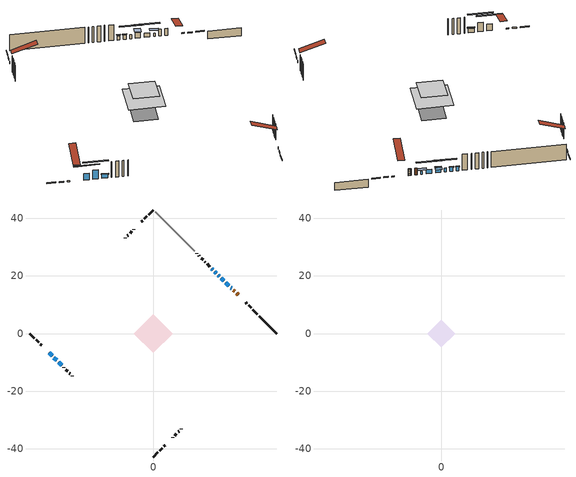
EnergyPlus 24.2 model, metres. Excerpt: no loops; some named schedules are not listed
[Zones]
conditioned space
 floor outside (Floor1 construction): -1.06,0 0,1.06 1.06,0 0,-1.06 z0.57
 floor othersidecoefficients (Floor2 construction): -0.59,0 0,0.59 0.59,0 0,-0.59 z0.57
 floor adiabatic (AdiabaticFloorConstruction): -6.72,0 0,6.72 6.72,0 0,-6.72 z3.01
 floor foundation (Slab1 construction): -4.5,0 0,4.5 4.5,0 0,-4.5 z-1.79
 wall outside (RimJoist1 construction): 0,-42.89 1.59,-41.3 / -42.89,0 -41.3,-1.59 / 0,42.89 -1.59,41.3 / 36.19,6.69 34.6,8.28 z0.57:0.87
 wall outside (RimJoist2 construction): 2.25,-40.64 3.04,-39.85 / -40.64,-2.25 -39.85,-3.04 / -2.25,40.64 -3.04,39.85 / 33.95,8.94 33.16,9.73 z0.57:0.87
 wall outside (RimJoist3 construction): 3.7,-39.19 4.14,-38.75 / -39.19,-3.7 -38.75,-4.14 / -3.7,39.19 -4.14,38.75 / 32.5,10.39 32.06,10.83 z0.57:0.87
 wall outside (AdiabaticWallConstruction 1): 28.29,14.59 27.86,15.02 z0.57:2.6
 wall outside (AdiabaticWallConstruction): 27.21,15.68 26.92,15.97 z0.57:1.49; 26.26,16.62 25.18,17.7 / 22.97,19.91 22.57,20.31 / 21.92,20.97 21.38,21.51 / 20.72,22.16 20.33,22.56 / -32.87,-10.01 -31.79,-11.09 z0.57:1.79; 24.53,18.36 23.63,19.26 z0.57:2.22; -36.2,-6.69 -35.15,-7.73 z0.57:2.58; -34.5,-8.39 -33.53,-9.36 z0.57:3.41
 wall outside (Wall2 construction): 6.69,-36.2 6.8,-36.09 / -31.14,-11.75 -31.03,-11.86 / -6.69,36.2 -6.8,36.09 / 18.06,24.82 17.95,24.93 z0.57:5.45
 wall outside (Wall3 construction): 7.46,-35.43 8.06,-34.83 / -30.37,-12.51 -29.77,-13.11 / -7.46,35.43 -8.06,34.83 / 17.3,25.59 16.69,26.19 z0.57:5.45
 wall outside (Wall4 construction): 8.71,-34.17 8.98,-33.91 / -29.11,-13.77 -28.85,-14.04 / -8.71,34.17 -8.98,33.91 / 16.04,26.85 15.77,27.11 z0.57:5.45
 wall outside (Wall6 construction): 9.64,-33.25 9.73,-33.15 / -28.19,-14.7 -28.09,-14.79 / -9.64,33.25 -9.73,33.15 / 15.11,27.77 15.02,27.87 z0.57:5.45
 wall foundation (FoundationWall1 construction): 42.89,0 36.85,6.03 z-1.79:0.57
 wall othersidecoefficients (AdiabaticWallConstruction 1): 29.5,13.38 28.95,13.94 z0.57:2.6
 wall othersidecoefficients (Wall1 construction): 19.67,23.21 18.72,24.17 z0.57:5.45
 wall adiabatic (Wall7 construction): 14.36,28.52 0.66,42.23 z0.57:5.45
 window (WindowConstruction 8): 27.21,15.68 26.92,15.97 z0.57:1.48
 window (WindowConstruction 7): 26.26,16.63 25.18,17.7 z0.57:1.79
 window (WindowConstruction): 24.53,18.36 23.63,19.26 z0.57:2.22
 window (WindowConstruction 1): -36.2,-6.69 -35.15,-7.73 z0.57:2.58
 window (WindowConstruction 2): -34.5,-8.39 -33.53,-9.36 z0.57:3.41
 window (WindowConstruction 3): 22.97,19.92 22.58,20.31 z0.57:1.79
 window (WindowConstruction 4): 21.92,20.97 21.38,21.51 z0.57:1.79
 window (WindowConstruction 5): 20.72,22.16 20.33,22.56 z0.57:1.79
 window (WindowConstruction 6): -32.87,-10.01 -31.79,-11.09 z0.57:1.79
 door inside (Door): 29.5,13.38 28.95,13.94 z0.57:2.6
 door (Door 1): 28.29,14.6 27.86,15.02 z0.57:2.6
 ceiling adiabatic (AdiabaticFloorConstruction): 0,-6.72 6.72,0 0,6.72 -6.72,0 z3.01
attic - vented
 floor to conditioned space (Floor3 construction Reversed): -4.82,0 0,4.82 4.82,0 0,-4.82 z5.45
 roof outside (Roof1 construction): 6.03,-36.85,5.45 1.33,-32.15,7.66 0.1,-33.39,7.66 4.79,-38.09,5.45; -36.85,-6.03,5.45 -32.15,-1.33,7.66 -33.39,-0.1,7.66 -38.09,-4.79,5.45; -6.03,36.85,5.45 -1.33,32.15,7.66 -0.1,33.39,7.66 -4.79,38.09,5.45; 30.16,12.72,5.45 25.46,8.03,7.66 26.7,6.79,7.66 31.4,11.49,5.45
shading: 26.27,16.61 27.85,15.04 28.49,15.68 26.92,17.26 z2.4; 23.32,19.57 28.13,14.76 28.42,15.05 23.61,19.86 z4.43; 23.46,19.42 24.69,18.2 25.76,19.27 24.54,20.5 z2.45; -33.29,-9.6 -38.06,-4.82 -38.35,-5.11 -33.58,-9.89 z5.22; -31.66,-11.22 -36.36,-6.52 -36.66,-6.81 -31.95,-11.51 z6.05; 20.71,22.18 24.84,18.05 25.13,18.34 21,22.47 z4.43; 21.24,21.65 22.06,20.82 22.35,21.12 21.53,21.94 z1.99; 20.19,22.7 20.86,22.02 21.16,22.31 20.48,22.99 z1.99; -31.65,-11.23 -33.01,-9.87 -33.3,-10.16 -31.94,-11.53 z1.99
[Building]
Building 1: Terrain=Suburbs
[Site:Location]
Ottawa Intl AP_ON: Latitude {deg}=45.32; Longitude {deg}=-75.67; Time Zone {hr}=-5; Elevation {m}=115; Keep Site Location Information=Yes
[Site:GroundTemperature:Shallow]
1.18808, -1.19398, -1.38475, -0.254337, 4.28362, 8.80044, 12.7163, 15.1969, 15.4076, 13.3901, 9.57408, 5.19582
[Site:WaterMainsTemperature]
Calculation Method=Schedule; Temperature Schedule=mains temperature schedule
[Material] Roughness=Rough; Thermal Absorptance=0.9
Name | Thickness {m} | Conductivity {W/m-K} | Density {kg/m3} | Specific Heat {J/kg-K} | Solar Absorptance | Visible Absorptance
asphalt or fiberglass shingles | 0.00635 | 0.162714 | 1121.4 | 1465.45 | 0.4 | 0.4
ceiling loosefill ins | 0.338667 | 0.0480833 | 16.02 | 1046.75 | 0.7 | 0.7
ceiling stud and cavity | 0.1397 | 0.0812881 | 65.682 | 1177.47 | 0.7 | 0.7
concrete 4.0 in. | 0.1016 | 1.803125 | 2242.8 | 837.4 | 0.7 | 0.7
concrete 8.0 in. | 0.2032 | 1.803125 | 2242.8 | 837.4 | 0.7 | 0.7
door material | 0.04445 | 0.060037 | 512.64 | 1214.23 | 0.7 | 0.7
door material 1 | 0.04445 | 0.053851 | 512.64 | 1214.23 | 0.7 | 0.7
exterior vertical ins | 0.0354928 | 0.029427 | 32.04 | 1214.23 | 0.7 | 0.7
floor covering | 0.0127 | 0.0433444 | 54.468 | 1339.84 | 0.6 | 0.6
floor rigid ins | 0.103632 | 0.029427 | 32.04 | 1214.23 | 0.7 | 0.7
floor rigid ins 1; wall rigid ins 2 | 0.512978 | 0.029427 | 32.04 | 1214.23 | 0.7 | 0.7
floor stud and cavity | 0.1397 | 0.151062 | 92.3553 | 1139.71 | 0.7 | 0.7
floor stud and cavity 1 | 0.1397 | 0.156825 | 92.3553 | 1139.71 | 0.7 | 0.7
floor stud and cavity 2 | 0.1397 | 1.75129 | 37.0049 | 1207.88 | 0.7 | 0.7
furniture material conditioned space 1 | 0.1524 | 0.115458 | 640.8 | 1214.23 | 0.6 | 0.6
gypsum board | 0.0127 | 0.160291 | 801 | 837.4 | 0.6 | 0.6
gypsum board 1 | 0.0127 | 0.160291 | 801 | 837.4 | 0.7 | 0.7
osb sheathing 0.5 in. | 0.0127 | 0.115458 | 512.64 | 1214.23 | 0.7 | 0.7
osb sheathing 0.75 in. | 0.01905 | 0.115458 | 512.64 | 1214.23 | 0.7 | 0.7
osb sheathing 2.0 in. | 0.0508 | 0.115458 | 512.64 | 1214.23 | 0.7 | 0.7
rim joist rigid ins; wall rigid ins 1 | 0.051816 | 0.029427 | 32.04 | 1214.23 | 0.7 | 0.7
rim joist stud and cavity | 0.0508 | 0.0409464 | 125.044 | 1163.47 | 0.6 | 0.6
rim joist stud and cavity 1 | 0.0508 | 0.0359914 | 125.044 | 1163.47 | 0.6 | 0.6
rim joist stud and cavity 2 | 0.0508 | 0.0477981 | 125.044 | 1163.47 | 0.6 | 0.6
wall rigid ins | 0.051816 | 0.029427 | 32.04 | 1214.23 | 0.4 | 0.4
wall stud and cavity | 0.1397 | 0.451976 | 139.0536 | 1170.24 | 0.7 | 0.7
wall stud and cavity 1 | 0.1397 | 0.35579 | 139.0536 | 1170.24 | 0.7 | 0.7
wall stud and cavity 2 | 0.1397 | 0.357393 | 139.0536 | 1170.24 | 0.7 | 0.7
wall stud and cavity 3 | 0.1397 | 0.265352 | 139.0536 | 1170.24 | 0.7 | 0.7
wall stud and cavity 4 | 0.1397 | 0.0765814 | 139.0536 | 1170.24 | 0.7 | 0.7
wall stud and cavity 5 | 0.1397 | 0.252238 | 139.0536 | 1170.24 | 0.7 | 0.7
wall stud and cavity 6 | 0.0889 | 0.380278 | 52.3479 | 1209.89 | 0.7 | 0.7
wall stud and cavity 7 | 0.0889 | 0.391764 | 83.0341 | 1211.67 | 0.7 | 0.7
wood siding | 0.0254 | 0.102417 | 544.68 | 1172.36 | 0.4 | 0.4
wood siding 1; wood siding 2; wood siding 3 | 0.0254 | 0.102417 | 544.68 | 1172.36 | 0.7 | 0.7
[WindowMaterial:SimpleGlazingSystem]
Name | U-Factor {W/m2-K} | Solar Heat Gain Coefficient
WindowMaterial | 1.75621 | 0.53
WindowMaterial 1 | 2.989467 | 0.58
WindowMaterial 2 | 2.898619 | 0.65
WindowMaterial 3 | 2.06622 | 0.43
WindowMaterial 4 | 1.808443 | 0.54
WindowMaterial 5 | 2.92474 | 0.62
WindowMaterial 6 | 1.77835 | 0.52
WindowMaterial 7 | 3.13539 | 0.43
[Construction]
AdiabaticFloorConstruction: floor stud and cavity 2, floor rigid ins 1, osb sheathing 0.75 in., floor covering
AdiabaticWallConstruction: wood siding 2, wall rigid ins 2, wall stud and cavity 6, gypsum board
AdiabaticWallConstruction 1: wood siding 3, wall rigid ins 2, wall stud and cavity 6, gypsum board
Door: door material
Door 1: door material 1
Floor1 construction: floor stud and cavity, floor rigid ins, osb sheathing 0.75 in., floor covering
Floor2 construction: floor stud and cavity 1, floor rigid ins, osb sheathing 0.75 in., floor covering
Floor3 construction Reversed: gypsum board, ceiling stud and cavity, ceiling loosefill ins
FoundationWall1 construction: concrete 8.0 in., gypsum board 1
furniture construction conditioned space 1: furniture material conditioned space 1
PartitionWallConstruction: gypsum board, wall stud and cavity 7, gypsum board
RimJoist1 construction: wood siding 1, rim joist rigid ins, osb sheathing 2.0 in., rim joist stud and cavity
RimJoist2 construction: wood siding 1, rim joist rigid ins, osb sheathing 2.0 in., rim joist stud and cavity 1
RimJoist3 construction: wood siding 1, rim joist rigid ins, osb sheathing 2.0 in., rim joist stud and cavity 2
Roof1 construction: asphalt or fiberglass shingles
Slab1 construction: concrete 4.0 in.
Wall1 construction: wall rigid ins, osb sheathing 0.5 in., wall stud and cavity, gypsum board
Wall2 construction: wood siding, wall rigid ins 1, osb sheathing 0.5 in., wall stud and cavity 1, gypsum board
Wall3 construction: wood siding, wall rigid ins 1, osb sheathing 0.5 in., wall stud and cavity 2, gypsum board
Wall4 construction: wood siding, wall rigid ins 1, osb sheathing 0.5 in., wall stud and cavity 3, gypsum board
Wall6 construction: wood siding, osb sheathing 0.5 in., wall stud and cavity 4, gypsum board
Wall7 construction: wall rigid ins, osb sheathing 0.5 in., wall stud and cavity 5, gypsum board
WindowConstruction: WindowMaterial
WindowConstruction 1: WindowMaterial 1
WindowConstruction 2: WindowMaterial 2
WindowConstruction 3; WindowConstruction 5: WindowMaterial 3
WindowConstruction 4: WindowMaterial 4
WindowConstruction 6: WindowMaterial 5
WindowConstruction 7: WindowMaterial 6
WindowConstruction 8: WindowMaterial 7
[Zone] Multiplier=1; Part of Total Floor Area=Yes
Name | Volume {m3}
attic - vented | 16.7336
conditioned space | 337
[Space]
Name | Zone | Volume {m3}
attic - vented 1 | attic - vented | 16.7336
conditioned space 1 | conditioned space | 337
[ZoneInfiltration:EffectiveLeakageArea]
infil attic - vented 1: Zone or Space=attic - vented 1; Schedule=Always On Discrete; Effective Air Leakage Area {cm2}=1959.58; Stack Coefficient=0.00015402; Wind Coefficient=8.3851e-06
[ZoneMixing]
whole house fan mix: Zone or Space=attic - vented; Schedule=Always On Continuous; Design Flow Rate Calculation Method=Flow/Zone; Design Flow Rate {m3/s}=0; Source Zone or Space=conditioned space
[SurfaceProperty:OtherSideCoefficients]
other non-freezing space: Combined Convective/Radiative Film Coefficient {W/m2-K}=8.35; Constant Temperature Coefficient=1; External Dry-Bulb Temperature Coefficient=0; Ground Temperature Coefficient=0; Wind Speed Coefficient=0; Zone Air Temperature Coefficient=0; Constant Temperature Schedule=other non-freezing space; Previous Other Side Temperature Coefficient=0
[SurfaceProperty:ExposedFoundationPerimeter]
Slab1: Exposed Perimeter Calculation Method=TotalExposedPerimeter; Total Exposed Perimeter {m}=8.534
[InternalMass] Zone or ZoneList=conditioned space; Space or SpaceList=conditioned space 1
Name | Construction | Surface Area {m2}
furniture mass conditioned space 1 | furniture construction conditioned space 1 | 53.5318
partition wall mass | PartitionWallConstruction | 133.829
[Lights]
interior lighting: Zone or ZoneList or Space or SpaceList=conditioned space 1; Schedule=interior lighting schedule; Design Level Calculation Method=LightingLevel; Lighting Level {W}=343.2; Return Air Fraction=0; Fraction Radiant=0.6; Fraction Visible=0.2; Fraction Replaceable=1
[People]
occupants: Zone or ZoneList or Space or SpaceList=conditioned space 1; Number of People Schedule=occupants schedule; Number of People Calculation Method=People; Number of People=3; Fraction Radiant=0.314171; Sensible Heat Fraction=0.56303; Activity Level Schedule=occupants activity schedule; Carbon Dioxide Generation Rate {m3/s-W}=0; Enable ASHRAE 55 Comfort Warnings=No; Mean Radiant Temperature Calculation Type=EnclosureAveraged
[ElectricEquipment] Zone or ZoneList or Space or SpaceList=conditioned space 1; Design Level Calculation Method=EquipmentLevel
Name | Schedule | Design Level {W} | Fraction Latent | Fraction Radiant | Fraction Lost
clothes dryer | clothes dryer schedule | 140.772 | 0.015 | 0.081 | 0.85
clothes washer | clothes washer schedule | 32.1985 | 0.03 | 0.162 | 0.7
cooking range | cooking range schedule | 208.969 | 0.08 | 0.432 | 0.2
dishwasher | dishwasher schedule | 66.8632 | 0.3 | 0.18 | 0.4
fridge | fridge schedule | 72.9452 | 0 | 0.6 | 0
mech vent bath fan 0 | mech vent bath fan 0 schedule | 50.2 | 0 | 0 | 1
mech vent bath fan 1 | mech vent bath fan 1 schedule | 50.2 | 0 | 0 | 1
mech vent house fan | mech vent house fan schedule | 0 | 0 | 0 | 1
mech vent house fan cfis | mech vent house fan cfis schedule | 0 | 0 | 0 | 0
mech vent range fan 0 | mech vent range fan 0 schedule | 57 | 0 | 0 | 1
misc plug loads | misc plug loads schedule | 494.7 | 0.045 | 0.513 | 0.1
whole house fan | Always On Discrete | 0 | 0 | 0 | 1
[OtherEquipment] Zone or ZoneList or Space or SpaceList=conditioned space 1; Design Level Calculation Method=EquipmentLevel
Name | Fuel Type | Schedule | Design Level {W} | Fraction Latent | Fraction Radiant | Fraction Lost
clothes dryer 1 | Electricity | clothes dryer schedule | 0 | 0.015 | 0.081 | 0.85
cooking range 1 | Electricity | cooking range schedule | 0 | 0.08 | 0.432 | 0.2
general water use latent | None | general water use schedule | 59.3978 | 1 | 0 | 0
general water use sensible | None | general water use schedule | -58.539 | 0 | 0.6 | 0
mech vent house fan latent load | None | Always On Discrete | 0 | 1 | 0 | 0
mech vent house fan sensible load | None | Always On Discrete | 0 | 0 | 0 | 0
water heater energy adjustment1 | NaturalGas | Always On Discrete | 0.01 | 0 | 0 | 1
[ZoneInfiltration:DesignFlowRate] Zone or ZoneList or Space or SpaceList=conditioned space 1; Schedule=Always On Discrete; Design Flow Rate Calculation Method=Flow/Zone; Design Flow Rate {m3/s}=0
infil flow; natural vent flow; whole house fan flow
[Foundation:Kiva]
Foundation Kiva 1: Initial Indoor Air Temperature {C}=18; Wall Height Above Grade {m}=0.570006; Wall Depth Below Slab {m}=0.2032; Custom Block Material Name 1=exterior vertical ins; Custom Block Depth 1 {m}=2.36001; Custom Block X Position 1 {m}=0.2159; Custom Block Z Position 1 {m}=0
[Foundation:Kiva:Settings]
Soil Conductivity {W/m-K}=0.849921; Soil Density {kg/m3}=1842.3; Soil Specific Heat {J/kg-K}=418.7; Ground Solar Absorptivity=0.9; Ground Thermal Absorptivity=0.9; Ground Surface Roughness {m}=0.03; Far-Field Width {m}=40; Deep-Ground Boundary Condition=ZeroFlux; Deep-Ground Depth {m}=40; Minimum Cell Dimension {m}=0.2; Maximum Cell Growth Coefficient=3; Simulation Timestep=Timestep
[Exterior:Lights]
exterior lighting: Schedule=exterior lighting schedule; Design Level {W}=75.6
[Schedule:Constant]
Name | Hourly Value
Always On Continuous; mech vent house fan schedule; mech vent house fan cfis schedule; Always On Discrete | 1
other non-freezing space; fridge schedule | 0
occupants activity schedule | 117.228
[Schedule:Week:Daily]
interior lighting schedule Week Rule - Jan1-Jan27: interior lighting schedule day, interior lighting schedule day, interior lighting schedule day, interior lighting schedule day, interior lighting schedule day, interior lighting schedule day, interior lighting schedule day, interior lighting schedule default day, interior lighting schedule default day, interior lighting schedule default day, interior lighting schedule default day, interior lighting schedule default day
interior lighting schedule Week Rule - Jan28-Feb3: interior lighting schedule day, interior lighting schedule day, interior lighting schedule day, interior lighting schedule day, interior lighting schedule day 1, interior lighting schedule day 1, interior lighting schedule day 1, interior lighting schedule default day, interior lighting schedule default day, interior lighting schedule default day, interior lighting schedule default day, interior lighting schedule default day
interior lighting schedule Week Rule - Feb4-Feb24: interior lighting schedule day 1, interior lighting schedule day 1, interior lighting schedule day 1, interior lighting schedule day 1, interior lighting schedule day 1, interior lighting schedule day 1, interior lighting schedule day 1, interior lighting schedule default day, interior lighting schedule default day, interior lighting schedule default day, interior lighting schedule default day, interior lighting schedule default day
interior lighting schedule Week Rule - Feb25-Mar3: interior lighting schedule day 1, interior lighting schedule day 1, interior lighting schedule day 1, interior lighting schedule day 1, interior lighting schedule day 2, interior lighting schedule day 2, interior lighting schedule day 2, interior lighting schedule default day, interior lighting schedule default day, interior lighting schedule default day, interior lighting schedule default day, interior lighting schedule default day
interior lighting schedule Week Rule - Mar4-Mar31: interior lighting schedule day 2, interior lighting schedule day 2, interior lighting schedule day 2, interior lighting schedule day 2, interior lighting schedule day 2, interior lighting schedule day 2, interior lighting schedule day 2, interior lighting schedule default day, interior lighting schedule default day, interior lighting schedule default day, interior lighting schedule default day, interior lighting schedule default day
interior lighting schedule Week Rule - Apr1-Apr28: interior lighting schedule day 3, interior lighting schedule day 3, interior lighting schedule day 3, interior lighting schedule day 3, interior lighting schedule day 3, interior lighting schedule day 3, interior lighting schedule day 3, interior lighting schedule default day, interior lighting schedule default day, interior lighting schedule default day, interior lighting schedule default day, interior lighting schedule default day
interior lighting schedule Week Rule - Apr29-May5: interior lighting schedule day 3, interior lighting schedule day 3, interior lighting schedule day 4, interior lighting schedule day 4, interior lighting schedule day 4, interior lighting schedule day 4, interior lighting schedule day 4, interior lighting schedule default day, interior lighting schedule default day, interior lighting schedule default day, interior lighting schedule default day, interior lighting schedule default day
interior lighting schedule Week Rule - May6-May26: interior lighting schedule day 4, interior lighting schedule day 4, interior lighting schedule day 4, interior lighting schedule day 4, interior lighting schedule day 4, interior lighting schedule day 4, interior lighting schedule day 4, interior lighting schedule default day, interior lighting schedule default day, interior lighting schedule default day, interior lighting schedule default day, interior lighting schedule default day
interior lighting schedule Week Rule - May27-Jun2: interior lighting schedule day 4, interior lighting schedule day 4, interior lighting schedule day 4, interior lighting schedule day 4, interior lighting schedule day 4, interior lighting schedule day 5, interior lighting schedule day 5, interior lighting schedule default day, interior lighting schedule default day, interior lighting schedule default day, interior lighting schedule default day, interior lighting schedule default day
interior lighting schedule Week Rule - Jun3-Jun30: interior lighting schedule day 5, interior lighting schedule day 5, interior lighting schedule day 5, interior lighting schedule day 5, interior lighting schedule day 5, interior lighting schedule day 5, interior lighting schedule day 5, interior lighting schedule default day, interior lighting schedule default day, interior lighting schedule default day, interior lighting schedule default day, interior lighting schedule default day
interior lighting schedule Week Rule - Jul1-Jul28: interior lighting schedule day 6, interior lighting schedule day 6, interior lighting schedule day 6, interior lighting schedule day 6, interior lighting schedule day 6, interior lighting schedule day 6, interior lighting schedule day 6, interior lighting schedule default day, interior lighting schedule default day, interior lighting schedule default day, interior lighting schedule default day, interior lighting schedule default day
interior lighting schedule Week Rule - Jul29-Aug4: interior lighting schedule day 6, interior lighting schedule day 6, interior lighting schedule day 6, interior lighting schedule day 7, interior lighting schedule day 7, interior lighting schedule day 7, interior lighting schedule day 7, interior lighting schedule default day, interior lighting schedule default day, interior lighting schedule default day, interior lighting schedule default day, interior lighting schedule default day
interior lighting schedule Week Rule - Aug5-Aug25: interior lighting schedule day 7, interior lighting schedule day 7, interior lighting schedule day 7, interior lighting schedule day 7, interior lighting schedule day 7, interior lighting schedule day 7, interior lighting schedule day 7, interior lighting schedule default day, interior lighting schedule default day, interior lighting schedule default day, interior lighting schedule default day, interior lighting schedule default day
interior lighting schedule Week Rule - Aug26-Sep1: interior lighting schedule day 7, interior lighting schedule day 7, interior lighting schedule day 7, interior lighting schedule day 7, interior lighting schedule day 7, interior lighting schedule day 7, interior lighting schedule day 8, interior lighting schedule default day, interior lighting schedule default day, interior lighting schedule default day, interior lighting schedule default day, interior lighting schedule default day
interior lighting schedule Week Rule - Sep2-Sep29: interior lighting schedule day 8, interior lighting schedule day 8, interior lighting schedule day 8, interior lighting schedule day 8, interior lighting schedule day 8, interior lighting schedule day 8, interior lighting schedule day 8, interior lighting schedule default day, interior lighting schedule default day, interior lighting schedule default day, interior lighting schedule default day, interior lighting schedule default day
interior lighting schedule Week Rule - Sep30-Oct6: interior lighting schedule day 8, interior lighting schedule day 9, interior lighting schedule day 9, interior lighting schedule day 9, interior lighting schedule day 9, interior lighting schedule day 9, interior lighting schedule day 9, interior lighting schedule default day, interior lighting schedule default day, interior lighting schedule default day, interior lighting schedule default day, interior lighting schedule default day
interior lighting schedule Week Rule - Oct7-Oct27: interior lighting schedule day 9, interior lighting schedule day 9, interior lighting schedule day 9, interior lighting schedule day 9, interior lighting schedule day 9, interior lighting schedule day 9, interior lighting schedule day 9, interior lighting schedule default day, interior lighting schedule default day, interior lighting schedule default day, interior lighting schedule default day, interior lighting schedule default day
interior lighting schedule Week Rule - Oct28-Nov3: interior lighting schedule day 9, interior lighting schedule day 9, interior lighting schedule day 9, interior lighting schedule day 9, interior lighting schedule day 10, interior lighting schedule day 10, interior lighting schedule day 10, interior lighting schedule default day, interior lighting schedule default day, interior lighting schedule default day, interior lighting schedule default day, interior lighting schedule default day
interior lighting schedule Week Rule - Nov4-Nov24: interior lighting schedule day 10, interior lighting schedule day 10, interior lighting schedule day 10, interior lighting schedule day 10, interior lighting schedule day 10, interior lighting schedule day 10, interior lighting schedule day 10, interior lighting schedule default day, interior lighting schedule default day, interior lighting schedule default day, interior lighting schedule default day, interior lighting schedule default day
interior lighting schedule Week Rule - Nov25-Dec1: interior lighting schedule day 10, interior lighting schedule day 10, interior lighting schedule day 10, interior lighting schedule day 10, interior lighting schedule day 10, interior lighting schedule day 10, interior lighting schedule day 11, interior lighting schedule default day, interior lighting schedule default day, interior lighting schedule default day, interior lighting schedule default day, interior lighting schedule default day
interior lighting schedule Week Rule - Dec2-Dec31: interior lighting schedule day 11, interior lighting schedule day 11, interior lighting schedule day 11, interior lighting schedule day 11, interior lighting schedule day 11, interior lighting schedule day 11, interior lighting schedule day 11, interior lighting schedule default day, interior lighting schedule default day, interior lighting schedule default day, interior lighting schedule default day, interior lighting schedule default day
occupants schedule Week Rule - Jan1-Dec31: occupants schedule day, occupants schedule day, occupants schedule day, occupants schedule day, occupants schedule day, occupants schedule day, occupants schedule day, occupants schedule default day, occupants schedule default day, occupants schedule default day, occupants schedule default day, occupants schedule default day
clothes dryer schedule Week Rule - Jan1-Dec31: clothes dryer schedule day, clothes dryer schedule day, clothes dryer schedule day, clothes dryer schedule day, clothes dryer schedule day, clothes dryer schedule day, clothes dryer schedule day, clothes dryer schedule default day, clothes dryer schedule default day, clothes dryer schedule default day, clothes dryer schedule default day, clothes dryer schedule default day
clothes washer schedule Week Rule - Jan1-Dec31: clothes washer schedule day, clothes washer schedule day, clothes washer schedule day, clothes washer schedule day, clothes washer schedule day, clothes washer schedule day, clothes washer schedule day, clothes washer schedule default day, clothes washer schedule default day, clothes washer schedule default day, clothes washer schedule default day, clothes washer schedule default day
cooking range schedule Week Rule - Jan1-Dec31: cooking range schedule day, cooking range schedule day, cooking range schedule day, cooking range schedule day, cooking range schedule day, cooking range schedule day, cooking range schedule day, cooking range schedule default day, cooking range schedule default day, cooking range schedule default day, cooking range schedule default day, cooking range schedule default day
dishwasher schedule Week Rule - Jan1-Dec31: dishwasher schedule day, dishwasher schedule day, dishwasher schedule day, dishwasher schedule day, dishwasher schedule day, dishwasher schedule day, dishwasher schedule day, dishwasher schedule default day, dishwasher schedule default day, dishwasher schedule default day, dishwasher schedule default day, dishwasher schedule default day
mech vent bath fan 0 schedule Week Rule - Jan1-Dec31: mech vent bath fan 0 schedule day, mech vent bath fan 0 schedule day, mech vent bath fan 0 schedule day, mech vent bath fan 0 schedule day, mech vent bath fan 0 schedule day, mech vent bath fan 0 schedule day, mech vent bath fan 0 schedule day, mech vent bath fan 0 schedule default day, mech vent bath fan 0 schedule default day, mech vent bath fan 0 schedule default day, mech vent bath fan 0 schedule default day, mech vent bath fan 0 schedule default day
mech vent bath fan 1 schedule Week Rule - Jan1-Dec31: mech vent bath fan 1 schedule day, mech vent bath fan 1 schedule day, mech vent bath fan 1 schedule day, mech vent bath fan 1 schedule day, mech vent bath fan 1 schedule day, mech vent bath fan 1 schedule day, mech vent bath fan 1 schedule day, mech vent bath fan 1 schedule default day, mech vent bath fan 1 schedule default day, mech vent bath fan 1 schedule default day, mech vent bath fan 1 schedule default day, mech vent bath fan 1 schedule default day
mech vent range fan 0 schedule Week Rule - Jan1-Dec31: mech vent range fan 0 schedule day, mech vent range fan 0 schedule day, mech vent range fan 0 schedule day, mech vent range fan 0 schedule day, mech vent range fan 0 schedule day, mech vent range fan 0 schedule day, mech vent range fan 0 schedule day, mech vent range fan 0 schedule default day, mech vent range fan 0 schedule default day, mech vent range fan 0 schedule default day, mech vent range fan 0 schedule default day, mech vent range fan 0 schedule default day
misc plug loads schedule Week Rule - Jan1-Dec31: misc plug loads schedule day, misc plug loads schedule day, misc plug loads schedule day, misc plug loads schedule day, misc plug loads schedule day, misc plug loads schedule day, misc plug loads schedule day, misc plug loads schedule default day, misc plug loads schedule default day, misc plug loads schedule default day, misc plug loads schedule default day, misc plug loads schedule default day
general water use schedule Week Rule - Jan1-Dec31: general water use schedule day, general water use schedule day, general water use schedule day, general water use schedule day, general water use schedule day, general water use schedule day, general water use schedule day, general water use schedule default day, general water use schedule default day, general water use schedule default day, general water use schedule default day, general water use schedule default day
exterior lighting schedule Week Rule - Jan1-Jan27: exterior lighting schedule day, exterior lighting schedule day, exterior lighting schedule day, exterior lighting schedule day, exterior lighting schedule day, exterior lighting schedule day, exterior lighting schedule day, exterior lighting schedule default day, exterior lighting schedule default day, exterior lighting schedule default day, exterior lighting schedule default day, exterior lighting schedule default day
exterior lighting schedule Week Rule - Jan28-Feb3: exterior lighting schedule day, exterior lighting schedule day, exterior lighting schedule day, exterior lighting schedule day, exterior lighting schedule day 1, exterior lighting schedule day 1, exterior lighting schedule day 1, exterior lighting schedule default day, exterior lighting schedule default day, exterior lighting schedule default day, exterior lighting schedule default day, exterior lighting schedule default day
exterior lighting schedule Week Rule - Feb4-Feb24: exterior lighting schedule day 1, exterior lighting schedule day 1, exterior lighting schedule day 1, exterior lighting schedule day 1, exterior lighting schedule day 1, exterior lighting schedule day 1, exterior lighting schedule day 1, exterior lighting schedule default day, exterior lighting schedule default day, exterior lighting schedule default day, exterior lighting schedule default day, exterior lighting schedule default day
exterior lighting schedule Week Rule - Feb25-Mar3: exterior lighting schedule day 1, exterior lighting schedule day 1, exterior lighting schedule day 1, exterior lighting schedule day 1, exterior lighting schedule day 2, exterior lighting schedule day 2, exterior lighting schedule day 2, exterior lighting schedule default day, exterior lighting schedule default day, exterior lighting schedule default day, exterior lighting schedule default day, exterior lighting schedule default day
exterior lighting schedule Week Rule - Mar4-Mar31: exterior lighting schedule day 2, exterior lighting schedule day 2, exterior lighting schedule day 2, exterior lighting schedule day 2, exterior lighting schedule day 2, exterior lighting schedule day 2, exterior lighting schedule day 2, exterior lighting schedule default day, exterior lighting schedule default day, exterior lighting schedule default day, exterior lighting schedule default day, exterior lighting schedule default day
exterior lighting schedule Week Rule - Apr1-Apr28: exterior lighting schedule day 3, exterior lighting schedule day 3, exterior lighting schedule day 3, exterior lighting schedule day 3, exterior lighting schedule day 3, exterior lighting schedule day 3, exterior lighting schedule day 3, exterior lighting schedule default day, exterior lighting schedule default day, exterior lighting schedule default day, exterior lighting schedule default day, exterior lighting schedule default day
exterior lighting schedule Week Rule - Apr29-May5: exterior lighting schedule day 3, exterior lighting schedule day 3, exterior lighting schedule day 4, exterior lighting schedule day 4, exterior lighting schedule day 4, exterior lighting schedule day 4, exterior lighting schedule day 4, exterior lighting schedule default day, exterior lighting schedule default day, exterior lighting schedule default day, exterior lighting schedule default day, exterior lighting schedule default day
exterior lighting schedule Week Rule - May6-May26: exterior lighting schedule day 4, exterior lighting schedule day 4, exterior lighting schedule day 4, exterior lighting schedule day 4, exterior lighting schedule day 4, exterior lighting schedule day 4, exterior lighting schedule day 4, exterior lighting schedule default day, exterior lighting schedule default day, exterior lighting schedule default day, exterior lighting schedule default day, exterior lighting schedule default day
exterior lighting schedule Week Rule - May27-Jun2: exterior lighting schedule day 4, exterior lighting schedule day 4, exterior lighting schedule day 4, exterior lighting schedule day 4, exterior lighting schedule day 4, exterior lighting schedule day 5, exterior lighting schedule day 5, exterior lighting schedule default day, exterior lighting schedule default day, exterior lighting schedule default day, exterior lighting schedule default day, exterior lighting schedule default day
exterior lighting schedule Week Rule - Jun3-Jun30: exterior lighting schedule day 5, exterior lighting schedule day 5, exterior lighting schedule day 5, exterior lighting schedule day 5, exterior lighting schedule day 5, exterior lighting schedule day 5, exterior lighting schedule day 5, exterior lighting schedule default day, exterior lighting schedule default day, exterior lighting schedule default day, exterior lighting schedule default day, exterior lighting schedule default day
exterior lighting schedule Week Rule - Jul1-Jul28: exterior lighting schedule day 6, exterior lighting schedule day 6, exterior lighting schedule day 6, exterior lighting schedule day 6, exterior lighting schedule day 6, exterior lighting schedule day 6, exterior lighting schedule day 6, exterior lighting schedule default day, exterior lighting schedule default day, exterior lighting schedule default day, exterior lighting schedule default day, exterior lighting schedule default day
exterior lighting schedule Week Rule - Jul29-Aug4: exterior lighting schedule day 6, exterior lighting schedule day 6, exterior lighting schedule day 6, exterior lighting schedule day 7, exterior lighting schedule day 7, exterior lighting schedule day 7, exterior lighting schedule day 7, exterior lighting schedule default day, exterior lighting schedule default day, exterior lighting schedule default day, exterior lighting schedule default day, exterior lighting schedule default day
[Schedule:Year]
interior lighting schedule: interior lighting schedule Week Rule - Jan1-Jan27, 1, 1, 1, 27, interior lighting schedule Week Rule - Jan28-Feb3, 1, 28, 2, 3, interior lighting schedule Week Rule - Feb4-Feb24, 2, 4, 2, 24, interior lighting schedule Week Rule - Feb25-Mar3, 2, 25, 3, 3, interior lighting schedule Week Rule - Mar4-Mar31, 3, 4, 3, 31, interior lighting schedule Week Rule - Apr1-Apr28, 4, 1, 4, 28, interior lighting schedule Week Rule - Apr29-May5, 4, 29, 5, 5, interior lighting schedule Week Rule - May6-May26, 5, 6, 5, 26, interior lighting schedule Week Rule - May27-Jun2, 5, 27, 6, 2, interior lighting schedule Week Rule - Jun3-Jun30, 6, 3, 6, 30, interior lighting schedule Week Rule - Jul1-Jul28, 7, 1, 7, 28, interior lighting schedule Week Rule - Jul29-Aug4, 7, 29, 8, 4, interior lighting schedule Week Rule - Aug5-Aug25, 8, 5, 8, 25, interior lighting schedule Week Rule - Aug26-Sep1, 8, 26, 9, 1, interior lighting schedule Week Rule - Sep2-Sep29, 9, 2, 9, 29, interior lighting schedule Week Rule - Sep30-Oct6, 9, 30, 10, 6, interior lighting schedule Week Rule - Oct7-Oct27, 10, 7, 10, 27, interior lighting schedule Week Rule - Oct28-Nov3, 10, 28, 11, 3, interior lighting schedule Week Rule - Nov4-Nov24, 11, 4, 11, 24, interior lighting schedule Week Rule - Nov25-Dec1, 11, 25, 12, 1, interior lighting schedule Week Rule - Dec2-Dec31, 12, 2, 12, 31
occupants schedule: occupants schedule Week Rule - Jan1-Dec31, 1, 1, 12, 31
clothes dryer schedule: clothes dryer schedule Week Rule - Jan1-Dec31, 1, 1, 12, 31
clothes washer schedule: clothes washer schedule Week Rule - Jan1-Dec31, 1, 1, 12, 31
cooking range schedule: cooking range schedule Week Rule - Jan1-Dec31, 1, 1, 12, 31
dishwasher schedule: dishwasher schedule Week Rule - Jan1-Dec31, 1, 1, 12, 31
mech vent bath fan 0 schedule: mech vent bath fan 0 schedule Week Rule - Jan1-Dec31, 1, 1, 12, 31
mech vent bath fan 1 schedule: mech vent bath fan 1 schedule Week Rule - Jan1-Dec31, 1, 1, 12, 31
mech vent range fan 0 schedule: mech vent range fan 0 schedule Week Rule - Jan1-Dec31, 1, 1, 12, 31
misc plug loads schedule: misc plug loads schedule Week Rule - Jan1-Dec31, 1, 1, 12, 31
general water use schedule: general water use schedule Week Rule - Jan1-Dec31, 1, 1, 12, 31
exterior lighting schedule: exterior lighting schedule Week Rule - Jan1-Jan27, 1, 1, 1, 27, exterior lighting schedule Week Rule - Jan28-Feb3, 1, 28, 2, 3, exterior lighting schedule Week Rule - Feb4-Feb24, 2, 4, 2, 24, exterior lighting schedule Week Rule - Feb25-Mar3, 2, 25, 3, 3, exterior lighting schedule Week Rule - Mar4-Mar31, 3, 4, 3, 31, exterior lighting schedule Week Rule - Apr1-Apr28, 4, 1, 4, 28, exterior lighting schedule Week Rule - Apr29-May5, 4, 29, 5, 5, exterior lighting schedule Week Rule - May6-May26, 5, 6, 5, 26, exterior lighting schedule Week Rule - May27-Jun2, 5, 27, 6, 2, exterior lighting schedule Week Rule - Jun3-Jun30, 6, 3, 6, 30, exterior lighting schedule Week Rule - Jul1-Jul28, 7, 1, 7, 28, exterior lighting schedule Week Rule - Jul29-Aug4, 7, 29, 8, 4, exterior lighting schedule Week Rule - Aug5-Aug25, 8, 5, 8, 25, exterior lighting schedule Week Rule - Aug26-Sep1, 8, 26, 9, 1, exterior lighting schedule Week Rule - Sep2-Sep29, 9, 2, 9, 29, exterior lighting schedule Week Rule - Sep30-Oct6, 9, 30, 10, 6, exterior lighting schedule Week Rule - Oct7-Oct27, 10, 7, 10, 27, exterior lighting schedule Week Rule - Oct28-Nov3, 10, 28, 11, 3, exterior lighting schedule Week Rule - Nov4-Nov24, 11, 4, 11, 24, exterior lighting schedule Week Rule - Nov25-Dec1, 11, 25, 12, 1, exterior lighting schedule Week Rule - Dec2-Dec31, 12, 2, 12, 31
[Schedule:Compact]
mains temperature schedule: Through: 01/01, For: AllDays, Until: 24:00, 5.98056, Through: 01/02, For: AllDays, Until: 24:00, 5.90111, Through: 01/03, For: AllDays, Until: 24:00, 5.82222, Through: 01/04, For: AllDays, Until: 24:00, 5.74556, Through: 01/05, For: AllDays, Until: 24:00, 5.66944, Through: 01/06, For: AllDays, Until: 24:00, 5.595, Through: 01/07, For: AllDays, Until: 24:00, 5.52222, Through: 01/08, For: AllDays, Until: 24:00, 5.45, Through: 01/09, For: AllDays, Until: 24:00, 5.38, Through: 01/10, For: AllDays, Until: 24:00, 5.31111, Through: 01/11, For: AllDays, Until: 24:00, 5.24333, Through: 01/12, For: AllDays, Until: 24:00, 5.17778, Through: 01/13, For: AllDays, Until: 24:00, 5.11333, Through: 01/14, For: AllDays, Until: 24:00, 5.05, Through: 01/15, For: AllDays, Until: 24:00, 4.98833, Through: 01/16, For: AllDays, Until: 24:00, 4.92889, Through: 01/17, For: AllDays, Until: 24:00, 4.87, Through: 01/18, For: AllDays, Until: 24:00, 4.81333, Through: 01/19, For: AllDays, Until: 24:00, 4.75833, Through: 01/20, For: AllDays, Until: 24:00, 4.70444, Through: 01/21, For: AllDays, Until: 24:00, 4.65278, Through: 01/22, For: AllDays, Until: 24:00, 4.60222, Through: 01/23, For: AllDays, Until: 24:00, 4.55333, Through: 01/24, For: AllDays, Until: 24:00, 4.50667, Through: 01/25, For: AllDays, Until: 24:00, 4.46111, Through: 01/26, For: AllDays, Until: 24:00, 4.41722, Through: 01/27, For: AllDays, Until: 24:00, 4.37556, Through: 01/28, For: AllDays, Until: 24:00, 4.335, Through: 01/29, For: AllDays, Until: 24:00, 4.29667, Through: 01/30, For: AllDays, Until: 24:00, 4.26, Through: 01/31, For: AllDays, Until: 24:00, 4.225, Through: 02/01, For: AllDays, Until: 24:00, 4.19167, Through: 02/02, For: AllDays, Until: 24:00, 4.16, Through: 02/03, For: AllDays, Until: 24:00, 4.13056, Through: 02/04, For: AllDays, Until: 24:00, 4.10278, Through: 02/05, For: AllDays, Until: 24:00, 4.07667, Through: 02/06, For: AllDays, Until: 24:00, 4.05222, Through: 02/07, For: AllDays, Until: 24:00, 4.03, Through: 02/08, For: AllDays, Until: 24:00, 4.00889, Through: 02/09, For: AllDays, Until: 24:00, 3.99056, Through: 02/10, For: AllDays, Until: 24:00, 3.97333, Through: 02/11, For: AllDays, Until: 24:00, 3.95833, Through: 02/12, For: AllDays, Until: 24:00, 3.945, Through: 02/13, For: AllDays, Until: 24:00, 3.93333, Through: 02/14, For: AllDays, Until: 24:00, 3.92389, Through: 02/15, For: AllDays, Until: 24:00, 3.91611, Through: 02/16, For: AllDays, Until: 24:00, 3.91, Through: 02/17, For: AllDays, Until: 24:00, 3.90611, Through: 02/18, For: AllDays, Until: 24:00, 3.90389, Through: 02/19, For: AllDays, Until: 24:00, 3.90389, Through: 02/20, For: AllDays, Until: 24:00, 3.905, Through: 02/21, For: AllDays, Until: 24:00, 3.90889, Through: 02/22, For: AllDays, Until: 24:00, 3.91389, Through: 02/23, For: AllDays, Until: 24:00, 3.92111, Through: 02/24, For: AllDays, Until: 24:00, 3.93, Through: 02/25, For: AllDays, Until: 24:00, 3.94056, Through: 02/26, For: AllDays, Until: 24:00, 3.95333, Through: 02/27, For: AllDays, Until: 24:00, 3.96778, Through: 02/28, For: AllDays, Until: 24:00, 3.98444, Through: 03/01, For: AllDays, Until: 24:00, 4.00278, Through: 03/02, For: AllDays, Until: 24:00, 4.02278, Through: 03/03, For: AllDays, Until: 24:00, 4.04444, Through: 03/04, For: AllDays, Until: 24:00, 4.06833, Through: 03/05, For: AllDays, Until: 24:00, 4.09389, Through: 03/06, For: AllDays, Until: 24:00, 4.12111, Through: 03/07, For: AllDays, Until: 24:00, 4.15, Through: 03/08, For: AllDays, Until: 24:00, 4.18111, Through: 03/09, For: AllDays, Until: 24:00, 4.21333, Through: 03/10, For: AllDays, Until: 24:00, 4.24778, Through: 03/11, For: AllDays, Until: 24:00, 4.28389, Through: 03/12, For: AllDays, Until: 24:00, 4.32222, Through: 03/13, For: AllDays, Until: 24:00, 4.36167, Through: 03/14, For: AllDays, Until: 24:00, 4.40333, Through: 03/15, For: AllDays, Until: 24:00, 4.44611, Through: 03/16, For: AllDays, Until: 24:00, 4.49111, Through: 03/17, For: AllDays, Until: 24:00, 4.53722, Through: 03/18, For: AllDays, Until: 24:00, 4.58556, Through: 03/19, For: AllDays, Until: 24:00, 4.63556, Through: 03/20, For: AllDays, Until: 24:00, 4.68667, Through: 03/21, For: AllDays, Until: 24:00, 4.74, Through: 03/22, For: AllDays, Until: 24:00, 4.79444, Through: 03/23, For: AllDays, Until: 24:00, 4.85111, Through: 03/24, For: AllDays, Until: 24:00, 4.90889, Through: 03/25, For: AllDays, Until: 24:00, 4.96833, Through: 03/26, For: AllDays, Until: 24:00, 5.02944, Through: 03/27, For: AllDays, Until: 24:00, 5.09167, Through: 03/28, For: AllDays, Until: 24:00, 5.15556, Through: 03/29, For: AllDays, Until: 24:00, 5.22111, Through: 03/30, For: AllDays, Until: 24:00, 5.28833, Through: 03/31, For: AllDays, Until: 24:00, 5.35667, Through: 04/01, For: AllDays, Until: 24:00, 5.42667, Through: 04/02, For: AllDays, Until: 24:00, 5.49778, Through: 04/03, For: AllDays, Until: 24:00, 5.57056, Through: 04/04, For: AllDays, Until: 24:00, 5.64444, Through: 04/05, For: AllDays, Until: 24:00, 5.71944, Through: 04/06, For: AllDays, Until: 24:00, 5.79611, Through: 04/07, For: AllDays, Until: 24:00, 5.87444, Through: 04/08, For: AllDays, Until: 24:00, 5.95389, Through: 04/09, For: AllDays, Until: 24:00, 6.03389, Through: 04/10, For: AllDays, Until: 24:00, 6.11611, Through: 04/11, For: AllDays, Until: 24:00, 6.19889, Through: 04/12, For: AllDays, Until: 24:00, 6.28278, Through: 04/13, For: AllDays, Until: 24:00, 6.36833, Through: 04/14, For: AllDays, Until: 24:00, 6.45444, Through: 04/15, For: AllDays, Until: 24:00, 6.54222, Through: 04/16, For: AllDays, Until: 24:00, 6.63056, Through: 04/17, For: AllDays, Until: 24:00, 6.72056, Through: 04/18, For: AllDays, Until: 24:00, 6.81111, Through: 04/19, For: AllDays, Until: 24:00, 6.90278, Through: 04/20, For: AllDays, Until: 24:00, 6.99556, Through: 04/21, For: AllDays, Until: 24:00, 7.08889, Through: 04/22, For: AllDays, Until: 24:00, 7.18333, Through: 04/23, For: AllDays, Until: 24:00, 7.27889, Through: 04/24, For: AllDays, Until: 24:00, 7.375, Through: 04/25, For: AllDays, Until: 24:00, 7.47222, Through: 04/26, For: AllDays, Until: 24:00, 7.57, Through: 04/27, For: AllDays, Until: 24:00, 7.66889, Through: 04/28, For: AllDays, Until: 24:00, 7.76833, Through: 04/29, For: AllDays, Until: 24:00, 7.86833, Through: 04/30, For: AllDays, Until: 24:00, 7.96889, Through: 05/01, For: AllDays, Until: 24:00, 8.07056, Through: 05/02, For: AllDays, Until: 24:00, 8.17278, Through: 05/03, For: AllDays, Until: 24:00, 8.275, Through: 05/04, For: AllDays, Until: 24:00, 8.37833, Through: 05/05, For: AllDays, Until: 24:00, 8.48222, Through: 05/06, For: AllDays, Until: 24:00, 8.58667, Through: 05/07, For: AllDays, Until: 24:00, 8.69111, Through: 05/08, For: AllDays, Until: 24:00, 8.79667, Through: 05/09, For: AllDays, Until: 24:00, 8.90222, Through: 05/10, For: AllDays, Until: 24:00, 9.00833, Through: 05/11, For: AllDays, Until: 24:00, 9.11444, Through: 05/12, For: AllDays, Until: 24:00, 9.22111, Through: 05/13, For: AllDays, Until: 24:00, 9.32778, Through: 05/14, For: AllDays, Until: 24:00, 9.435, Through: 05/15, For: AllDays, Until: 24:00, 9.54278, Through: 05/16, For: AllDays, Until: 24:00, 9.65, Through: 05/17, For: AllDays, Until: 24:00, 9.75778, Through: 05/18, For: AllDays, Until: 24:00, 9.86611, Through: 05/19, For: AllDays, Until: 24:00, 9.97389, Through: 05/20, For: AllDays, Until: 24:00, 10.0822, Through: 05/21, For: AllDays, Until: 24:00, 10.19, Through: 05/22, For: AllDays, Until: 24:00, 10.2983, Through: 05/23, For: AllDays, Until: 24:00, 10.4061, Through: 05/24, For: AllDays, Until: 24:00, 10.5139, Through: 05/25, For: AllDays, Until: 24:00, 10.6222, Through: 05/26, For: AllDays, Until: 24:00, 10.73, Through: 05/27, For: AllDays, Until: 24:00, 10.8372, Through: 05/28, For: AllDays, Until: 24:00, 10.945, Through: 05/29, For: AllDays, Until: 24:00, 11.0517, Through: 05/30, For: AllDays, Until: 24:00, 11.1589, Through: 05/31, For: AllDays, Until: 24:00, 11.2656, Through: 06/01, For: AllDays, Until: 24:00, 11.3717, Through: 06/02, For: AllDays, Until: 24:00, 11.4778, Through: 06/03, For: AllDays, Until: 24:00, 11.5833, Through: 06/04, For: AllDays, Until: 24:00, 11.6883, Through: 06/05, For: AllDays, Until: 24:00, 11.7933, Through: 06/06, For: AllDays, Until: 24:00, 11.8972, Through: 06/07, For: AllDays, Until: 24:00, 12.0011, Through: 06/08, For: AllDays, Until: 24:00, 12.1044, Through: 06/09, For: AllDays, Until: 24:00, 12.2067, Through: 06/10, For: AllDays, Until: 24:00, 12.3089, Through: 06/11, For: AllDays, Until: 24:00, 12.4106, Through: 06/12, For: AllDays, Until: 24:00, 12.5111, Through: 06/13, For: AllDays, Until: 24:00, 12.6111, Through: 06/14, For: AllDays, Until: 24:00, 12.7106, Through: 06/15, For: AllDays, Until: 24:00, 12.8089, Through: 06/16, For: AllDays, Until: 24:00, 12.9067, Through: 06/17, For: AllDays, Until: 24:00, 13.0039, Through: 06/18, For: AllDays, Until: 24:00, 13.1, Through: 06/19, For: AllDays, Until: 24:00, 13.195, Through: 06/20, For: AllDays, Until: 24:00, 13.2894, Through: 06/21, For: AllDays, Until: 24:00, 13.3833, Through: 06/22, For: AllDays, Until: 24:00, 13.4756, Through: 06/23, For: AllDays, Until: 24:00, 13.5672, Through: 06/24, For: AllDays, Until: 24:00, 13.6578, Through: 06/25, For: AllDays, Until: 24:00, 13.7472, Through: 06/26, For: AllDays, Until: 24:00, 13.8356, Through: 06/27, For: AllDays, Until: 24:00, 13.9233, Through: 06/28, For: AllDays, Until: 24:00, 14.0094, Through: 06/29, For: AllDays, Until: 24:00, 14.0944, Through: 06/30, For: AllDays, Until: 24:00, 14.1789, Through: 07/01, For: AllDays, Until: 24:00, 14.2617, Through: 07/02, For: AllDays, Until: 24:00, 14.3433, Through: 07/03, For: AllDays, Until: 24:00, 14.4233, Through: 07/04, For: AllDays, Until: 24:00, 14.5028, Through: 07/05, For: AllDays, Until: 24:00, 14.5806, Through: 07/06, For: AllDays, Until: 24:00, 14.6567, Through: 07/07, For: AllDays, Until: 24:00, 14.7322, Through: 07/08, For: AllDays, Until: 24:00, 14.8061, Through: 07/09, For: AllDays, Until: 24:00, 14.8783, Through: 07/10, For: AllDays, Until: 24:00, 14.9494, Through: 07/11, For: AllDays, Until: 24:00, 15.0194, Through: 07/12, For: AllDays, Until: 24:00, 15.0878, Through: 07/13, For: AllDays, Until: 24:00, 15.1544, Through: 07/14, For: AllDays, Until: 24:00, 15.22, Through: 07/15, For: AllDays, Until: 24:00, 15.2833, Through: 07/16, For: AllDays, Until: 24:00, 15.3461, Through: 07/17, For: AllDays, Until: 24:00, 15.4067, Through: 07/18, For: AllDays, Until: 24:00, 15.4661, Through: 07/19, For: AllDays, Until: 24:00, 15.5239, Through: 07/20, For: AllDays, Until: 24:00, 15.58, Through: 07/21, For: AllDays, Until: 24:00, 15.6344, Through: 07/22, For: AllDays, Until: 24:00, 15.6872, Through: 07/23, For: AllDays, Until: 24:00, 15.7383, Through: 07/24, For: AllDays, Until: 24:00, 15.7883, Through: 07/25, For: AllDays, Until: 24:00, 15.8361, Through: 07/26, For: AllDays, Until: 24:00, 15.8822, Through: 07/27, For: AllDays, Until: 24:00, 15.9272, Through: 07/28, For: AllDays, Until: 24:00, 15.97, Through: 07/29, For: AllDays, Until: 24:00, 16.0111, Through: 07/30, For: AllDays, Until: 24:00, 16.0506, Through: 07/31, For: AllDays, Until: 24:00, 16.0883, Through: 08/01, For: AllDays, Until: 24:00, 16.1244, Through: 08/02, For: AllDays, Until: 24:00, 16.1583, Through: 08/03, For: AllDays, Until: 24:00, 16.1911, Through: 08/04, For: AllDays, Until: 24:00, 16.2217, Through: 08/05, For: AllDays, Until: 24:00, 16.2506, Through: 08/06, For: AllDays, Until: 24:00, 16.2778, Through: 08/07, For: AllDays, Until: 24:00, 16.3028, Through: 08/08, For: AllDays, Until: 24:00, 16.3267, Through: 08/09, For: AllDays, Until: 24:00, 16.3483, Through: 08/10, For: AllDays, Until: 24:00, 16.3678, Through: 08/11, For: AllDays, Until: 24:00, 16.3861, Through: 08/12, For: AllDays, Until: 24:00, 16.4022, Through: 08/13, For: AllDays, Until: 24:00, 16.4167, Through: 08/14, For: AllDays, Until: 24:00, 16.4289, Through: 08/15, For: AllDays, Until: 24:00, 16.4394, Through: 08/16, For: AllDays, Until: 24:00, 16.4483, Through: 08/17, For: AllDays, Until: 24:00, 16.455, Through: 08/18, For: AllDays, Until: 24:00, 16.4606, Through: 08/19, For: AllDays, Until: 24:00, 16.4633, Through: 08/20, For: AllDays, Until: 24:00, 16.465, Through: 08/21, For: AllDays, Until: 24:00, 16.4644, Through: 08/22, For: AllDays, Until: 24:00, 16.4622, Through: 08/23, For: AllDays, Until: 24:00, 16.4578, Through: 08/24, For: AllDays, Until: 24:00, 16.4517, Through: 08/25, For: AllDays, Until: 24:00, 16.4439, Through: 08/26, For: AllDays, Until: 24:00, 16.4339, Through: 08/27, For: AllDays, Until: 24:00, 16.4222, Through: 08/28, For: AllDays, Until: 24:00, 16.4089, Through: 08/29, For: AllDays, Until: 24:00, 16.3933, Through: 08/30, For: AllDays, Until: 24:00, 16.3761, Through: 08/31, For: AllDays, Until: 24:00, 16.3572, Through: 09/01, For: AllDays, Until: 24:00, 16.3361, Through: 09/02, For: AllDays, Until: 24:00, 16.3139, Through: 09/03, For: AllDays, Until: 24:00, 16.2894, Through: 09/04, For: AllDays, Until: 24:00, 16.2628, Through: 09/05, For: AllDays, Until: 24:00, 16.235, Through: 09/06, For: AllDays, Until: 24:00, 16.205, Through: 09/07, For: AllDays, Until: 24:00, 16.1733, Through: 09/08, For: AllDays, Until: 24:00, 16.14, Through: 09/09, For: AllDays, Until: 24:00, 16.1044, Through: 09/10, For: AllDays, Until: 24:00, 16.0678, Through: 09/11, For: AllDays, Until: 24:00, 16.0289, Through: 09/12, For: AllDays, Until: 24:00, 15.9889, Through: 09/13, For: AllDays, Until: 24:00, 15.9467, Through: 09/14, For: AllDays, Until: 24:00, 15.9028, Through: 09/15, For: AllDays, Until: 24:00, 15.8572, Through: 09/16, For: AllDays, Until: 24:00, 15.81, Through: 09/17, For: AllDays, Until: 24:00, 15.7611, Through: 09/18, For: AllDays, Until: 24:00, 15.7106, Through: 09/19, For: AllDays, Until: 24:00, 15.6583, Through: 09/20, For: AllDays, Until: 24:00, 15.6044, Through: 09/21, For: AllDays, Until: 24:00, 15.5489, Through: 09/22, For: AllDays, Until: 24:00, 15.4922, Through: 09/23, For: AllDays, Until: 24:00, 15.4333, Through: 09/24, For: AllDays, Until: 24:00, 15.3733, Through: 09/25, For: AllDays, Until: 24:00, 15.3117, Through: 09/26, For: AllDays, Until: 24:00, 15.2483, Through: 09/27, For: AllDays, Until: 24:00, 15.1839, Through: 09/28, For: AllDays, Until: 24:00, 15.1178, Through: 09/29, For: AllDays, Until: 24:00, 15.05, Through: 09/30, For: AllDays, Until: 24:00, 14.9811, Through: 10/01, For: AllDays, Until: 24:00, 14.9106, Through: 10/02, For: AllDays, Until: 24:00, 14.8389, Through: 10/03, For: AllDays, Until: 24:00, 14.7656, Through: 10/04, For: AllDays, Until: 24:00, 14.6906, Through: 10/05, For: AllDays, Until: 24:00, 14.615, Through: 10/06, For: AllDays, Until: 24:00, 14.5378, Through: 10/07, For: AllDays, Until: 24:00, 14.4589, Through: 10/08, For: AllDays, Until: 24:00, 14.3794, Through: 10/09, For: AllDays, Until: 24:00, 14.2983, Through: 10/10, For: AllDays, Until: 24:00, 14.2161, Through: 10/11, For: AllDays, Until: 24:00, 14.1322, Through: 10/12, For: AllDays, Until: 24:00, 14.0478, Through: 10/13, For: AllDays, Until: 24:00, 13.9622, Through: 10/14, For: AllDays, Until: 24:00, 13.875, Through: 10/15, For: AllDays, Until: 24:00, 13.7872, Through: 10/16, For: AllDays, Until: 24:00, 13.6983, Through: 10/17, For: AllDays, Until: 24:00, 13.6078, Through: 10/18, For: AllDays, Until: 24:00, 13.5167, Through: 10/19, For: AllDays, Until: 24:00, 13.425, Through: 10/20, For: AllDays, Until: 24:00, 13.3317, Through: 10/21, For: AllDays, Until: 24:00, 13.2378, Through: 10/22, For: AllDays, Until: 24:00, 13.1428, Through: 10/23, For: AllDays, Until: 24:00, 13.0472, Through: 10/24, For: AllDays, Until: 24:00, 12.9506, Through: 10/25, For: AllDays, Until: 24:00, 12.8528, Through: 10/26, For: AllDays, Until: 24:00, 12.755, Through: 10/27, For: AllDays, Until: 24:00, 12.6556, Through: 10/28, For: AllDays, Until: 24:00, 12.5561, Through: 10/29, For: AllDays, Until: 24:00, 12.4556, Through: 10/30, For: AllDays, Until: 24:00, 12.3544, Through: 10/31, For: AllDays, Until: 24:00, 12.2528, Through: 11/01, For: AllDays, Until: 24:00, 12.1506, Through: 11/02, For: AllDays, Until: 24:00, 12.0472, Through: 11/03, For: AllDays, Until: 24:00, 11.9439, Through: 11/04, For: AllDays, Until: 24:00, 11.84, Through: 11/05, For: AllDays, Until: 24:00, 11.7356, Through: 11/06, For: AllDays, Until: 24:00, 11.6306, Through: 11/07, For: AllDays, Until: 24:00, 11.525, Through: 11/08, For: AllDays, Until: 24:00, 11.4194, Through: 11/09, For: AllDays, Until: 24:00, 11.3133, Through: 11/10, For: AllDays, Until: 24:00, 11.2067, Through: 11/11, For: AllDays, Until: 24:00, 11.1, Through: 11/12, For: AllDays, Until: 24:00, 10.9928, Through: 11/13, For: AllDays, Until: 24:00, 10.8856, Through: 11/14, For: AllDays, Until: 24:00, 10.7778, Through: 11/15, For: AllDays, Until: 24:00, 10.6706, Through: 11/16, For: AllDays, Until: 24:00, 10.5628, Through: 11/17, For: AllDays, Until: 24:00, 10.4544, Through: 11/18, For: AllDays, Until: 24:00, 10.3467, Through: 11/19, For: AllDays, Until: 24:00, 10.2383, Through: 11/20, For: AllDays, Until: 24:00, 10.1306, Through: 11/21, For: AllDays, Until: 24:00, 10.0222, Through: 11/22, For: AllDays, Until: 24:00, 9.91444, Through: 11/23, For: AllDays, Until: 24:00, 9.80667, Through: 11/24, For: AllDays, Until: 24:00, 9.69833, Through: 11/25, For: AllDays, Until: 24:00, 9.59111, Through: 11/26, For: AllDays, Until: 24:00, 9.48333, Through: 11/27, For: AllDays, Until: 24:00, 9.37611, Through: 11/28, For: AllDays, Until: 24:00, 9.26889, Through: 11/29, For: AllDays, Until: 24:00, 9.16222, Through: 11/30, For: AllDays, Until: 24:00, 9.05556, Through: 12/01, For: AllDays, Until: 24:00, 8.94944, Through: 12/02, For: AllDays, Until: 24:00, 8.84389, Through: 12/03, For: AllDays, Until: 24:00, 8.73833, Through: 12/04, For: AllDays, Until: 24:00, 8.63333, Through: 12/05, For: AllDays, Until: 24:00, 8.52889, Through: 12/06, For: AllDays, Until: 24:00, 8.425, Through: 12/07, For: AllDays, Until: 24:00, 8.32167, Through: 12/08, For: AllDays, Until: 24:00, 8.21833, Through: 12/09, For: AllDays, Until: 24:00, 8.11611, Through: 12/10, For: AllDays, Until: 24:00, 8.01444, Through: 12/11, For: AllDays, Until: 24:00, 7.91333, Through: 12/12, For: AllDays, Until: 24:00, 7.81278, Through: 12/13, For: AllDays, Until: 24:00, 7.71333, Through: 12/14, For: AllDays, Until: 24:00, 7.61389, Through: 12/15, For: AllDays, Until: 24:00, 7.51611, Through: 12/16, For: AllDays, Until: 24:00, 7.41833, Through: 12/17, For: AllDays, Until: 24:00, 7.32167, Through: 12/18, For: AllDays, Until: 24:00, 7.22611, Through: 12/19, For: AllDays, Until: 24:00, 7.13111, Through: 12/20, For: AllDays, Until: 24:00, 7.03722, Through: 12/21, For: AllDays, Until: 24:00, 6.94389, Through: 12/22, For: AllDays, Until: 24:00, 6.85222, Through: 12/23, For: AllDays, Until: 24:00, 6.76111, Through: 12/24, For: AllDays, Until: 24:00, 6.67056, Through: 12/25, For: AllDays, Until: 24:00, 6.58167, Through: 12/26, For: AllDays, Until: 24:00, 6.49389, Through: 12/27, For: AllDays, Until: 24:00, 6.40667, Through: 12/28, For: AllDays, Until: 24:00, 6.32111, Through: 12/29, For: AllDays, Until: 24:00, 6.23611, Through: 12/30, For: AllDays, Until: 24:00, 6.15278, Through: 12/31, For: AllDays, Until: 24:00, 6.07056
